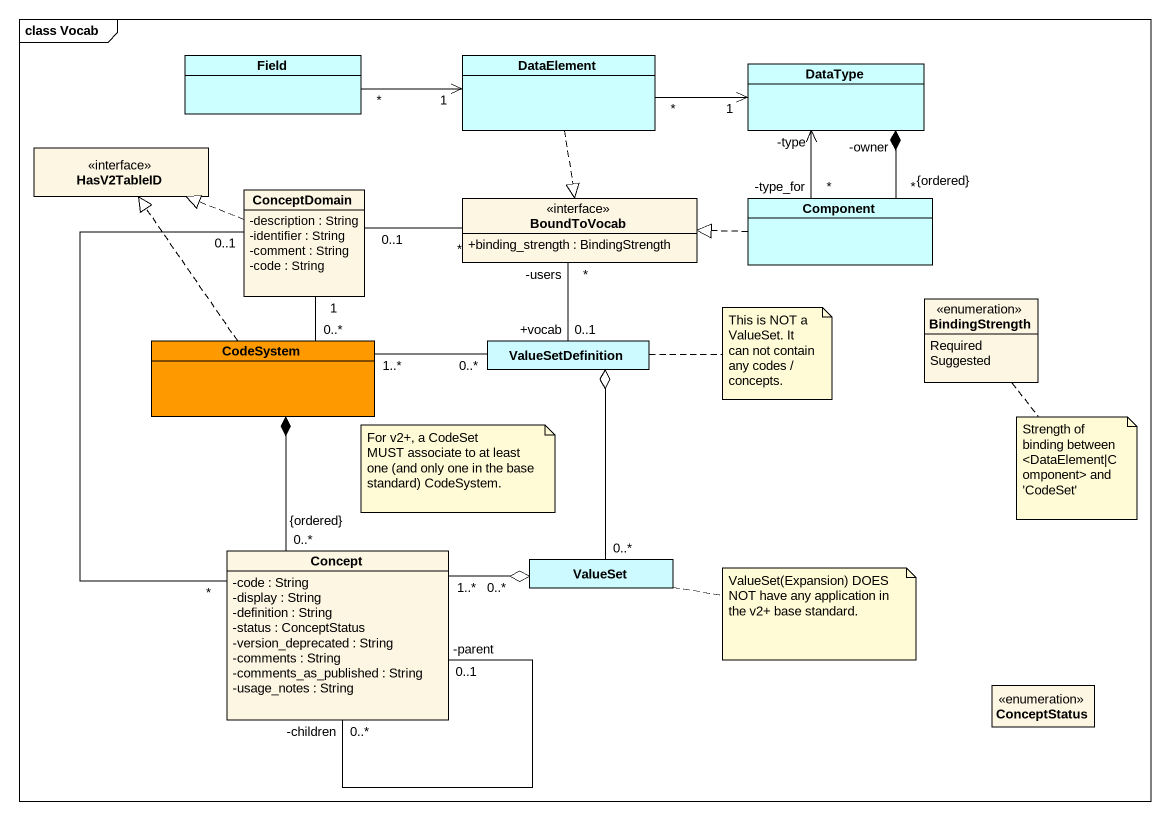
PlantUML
@startuml
mainframe class Vocab
hide circle
hide empty members
skinparam classAttributeIconSize 0
class Field #CCFFFF
class DataElement #CCFFFF
class DataType #CCFFFF
interface HasV2TableID
class ConceptDomain {
  -description : String
  -identifier : String
  -comment : String
  -code : String
}
interface BoundToVocab {
  +binding_strength : BindingStrength
}
class "Component" as Component_ #CCFFFF
enum BindingStrength {
  Required
  Suggested
}
class CodeSystem #FF9900
class ValueSetDefinition #CCFAFF
class Concept {
  -code : String
  -display : String
  -definition : String
  -status : ConceptStatus
  -version_deprecated : String
  -comments : String
  -comments_as_published : String
  -usage_notes : String
}
class ValueSet #CCFAFF
enum ConceptStatus
Field "*" -right-> "1" DataElement
DataElement "*" -right-> "1" DataType
DataElement ..|> BoundToVocab
DataType "-owner" *-- "*\n{ordered}" Component_
ConceptDomain .left.|> HasV2TableID
BoundToVocab "*" -left- "0..1" ConceptDomain
BoundToVocab "*\n-users" -- "0..1\n+vocab" ValueSetDefinition
Component_ "-type_for\n*" -up-> "-type" DataType
Component_ .left.|> BoundToVocab
CodeSystem .up.|> HasV2TableID
CodeSystem "0..*" -up- "1" ConceptDomain
CodeSystem *-- "0..*\n{ordered}" Concept
ValueSetDefinition "0..*" -left- "1..*" CodeSystem
ValueSetDefinition o-- "0..*" ValueSet
Concept "*" -up- "0..1" ConceptDomain
Concept "-children\n0..*" -- "0..1\n-parent" Concept
ValueSet "0..*" o-left- "1..*" Concept
note right of ValueSetDefinition : This is NOT a ValueSet. It can not contain any codes / concepts.
note as N2
  For v2+, a CodeSet
  MUST associate to at least one (and only one in the base standard) CodeSystem.
end note
note bottom of BindingStrength : Strength of binding between <DataElement|Component> and 'CodeSet'
note right of ValueSet : ValueSet(Expansion) DOES NOT have any application in the v2+ base standard.
@enduml
